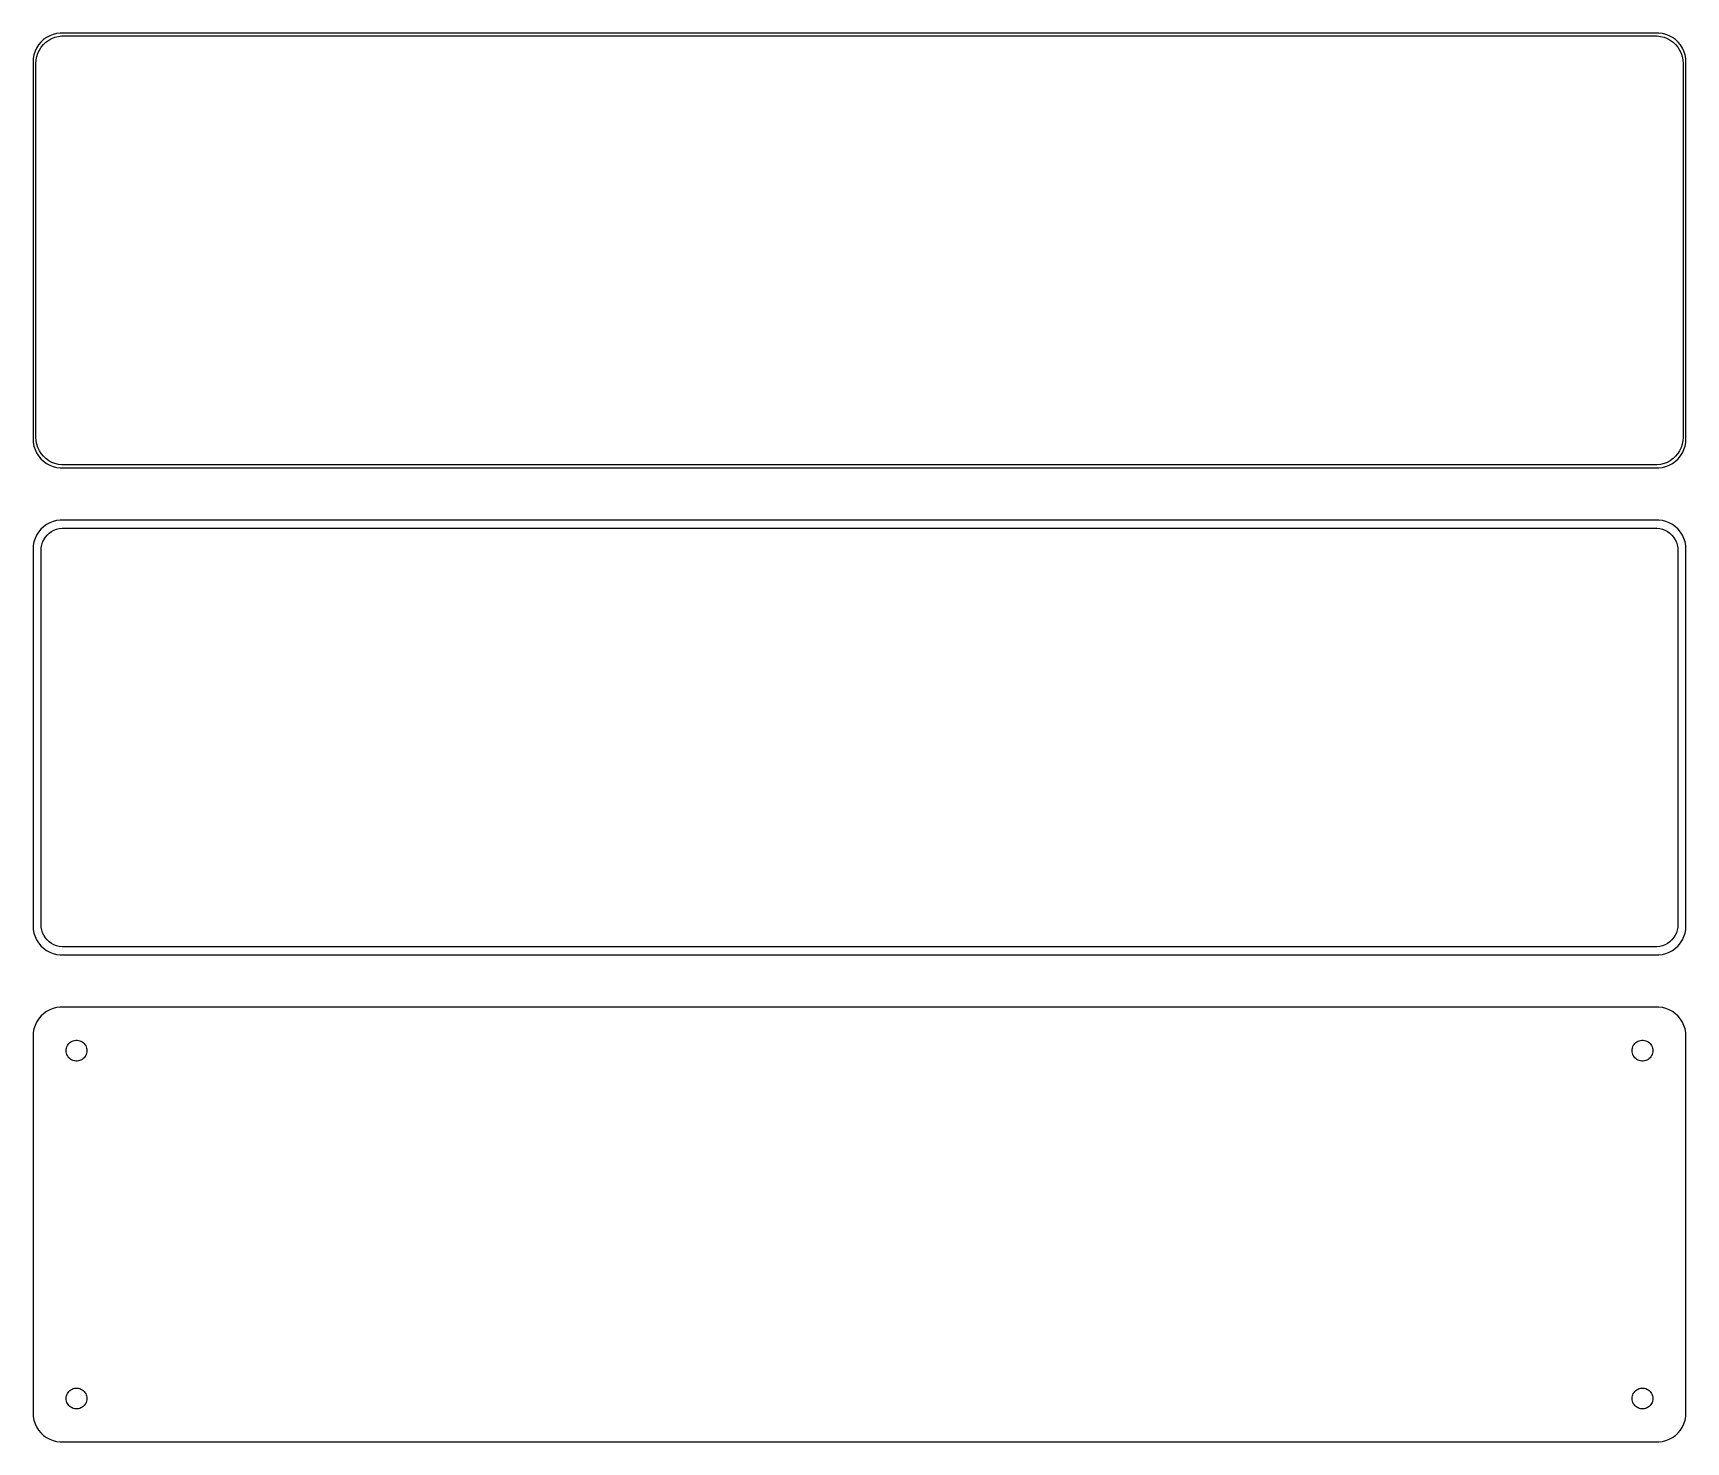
# Model space of a CAD drawing. Header units: metres. Extents: x -142 to 142, y 131 to 373.
import ezdxf

# ---------------------------------------------------------------- set-up
doc = ezdxf.new("R2010")
doc.units = ezdxf.units.M

msp = doc.modelspace()

# ---------------------------------------------------------------- linework, layer by layer
for p, q in [((-138.437, 373.411), (-139.045, 373.255)), ((-137.814, 373.49), (-138.437, 373.411)), ((137.814, 373.49), (-137.814, 373.49)), ((138.437, 373.411), (137.814, 373.49)), ((139.045, 373.255), (138.437, 373.411)), ((-141.882, 370.909), (-142.149, 370.341)), ((-141.545, 371.439), (-141.882, 370.909)), ((-141.666, 369.999), (-141.412, 370.538)), ((-141.145, 371.923), (-141.545, 371.439)), ((-141.412, 370.538), (-141.093, 371.042)), ((-140.687, 372.353), (-141.145, 371.923)), ((-141.093, 371.042), (-140.713, 371.502)), ((-140.713, 371.502), (-140.278, 371.91)), ((-140.179, 372.722), (-140.687, 372.353)), ((-140.278, 371.91), (-139.795, 372.261)), ((-139.629, 373.024), (-140.179, 372.722)), ((-139.795, 372.261), (-139.272, 372.548)), ((-139.045, 373.255), (-139.629, 373.024)), ((-139.272, 372.548), (-138.718, 372.768)), ((-138.718, 372.768), (-138.14, 372.916)), ((-138.14, 372.916), (-137.548, 372.991)), ((-137.548, 372.991), (137.548, 372.991)), ((137.548, 372.991), (138.14, 372.916)), ((138.14, 372.916), (138.718, 372.768)), ((138.718, 372.768), (139.272, 372.548)), ((139.629, 373.024), (139.045, 373.255)), ((139.272, 372.548), (139.795, 372.261)), ((140.179, 372.722), (139.629, 373.024)), ((139.795, 372.261), (140.278, 371.91)), ((140.687, 372.353), (140.179, 372.722)), ((140.278, 371.91), (140.713, 371.502)), ((141.145, 371.923), (140.687, 372.353)), ((140.713, 371.502), (141.093, 371.042)), ((141.093, 371.042), (141.412, 370.538)), ((141.545, 371.439), (141.145, 371.923)), ((141.412, 370.538), (141.666, 369.999)), ((141.882, 370.909), (141.545, 371.439)), ((142.149, 370.341), (141.882, 370.909)), ((-142.461, 369.127), (-142.5, 368.5)), ((-142.5, 368.5), (-142.5, 303.5)), ((-142.343, 369.743), (-142.461, 369.127)), ((-142.149, 370.341), (-142.343, 369.743)), ((-142, 368.25), (-141.963, 368.845)), ((-142, 303.75), (-142, 368.25)), ((-141.963, 368.845), (-141.851, 369.431)), ((-141.851, 369.431), (-141.666, 369.999)), ((141.666, 369.999), (141.851, 369.431)), ((141.851, 369.431), (141.963, 368.845)), ((141.963, 368.845), (142, 368.25)), ((142, 368.25), (142, 303.75)), ((142.343, 369.743), (142.149, 370.341)), ((142.461, 369.127), (142.343, 369.743)), ((142.5, 368.5), (142.461, 369.127)), ((142.5, 303.5), (142.5, 368.5)), ((-142.5, 303.5), (-142.461, 302.873)), ((-142.461, 302.873), (-142.343, 302.257)), ((-142.343, 302.257), (-142.149, 301.659)), ((-141.963, 303.155), (-142, 303.75)), ((-141.851, 302.569), (-141.963, 303.155)), ((-141.666, 302.001), (-141.851, 302.569)), ((141.851, 302.569), (141.666, 302.001)), ((141.963, 303.155), (141.851, 302.569)), ((142, 303.75), (141.963, 303.155)), ((142.149, 301.659), (142.343, 302.257)), ((142.343, 302.257), (142.461, 302.873)), ((142.461, 302.873), (142.5, 303.5)), ((-142.149, 301.659), (-141.882, 301.091)), ((-141.882, 301.091), (-141.545, 300.561)), ((-141.412, 301.462), (-141.666, 302.001)), ((-141.545, 300.561), (-141.145, 300.077)), ((-141.093, 300.958), (-141.412, 301.462)), ((-141.145, 300.077), (-140.687, 299.647)), ((-140.713, 300.498), (-141.093, 300.958)), ((-140.278, 300.09), (-140.713, 300.498)), ((-140.687, 299.647), (-140.179, 299.278)), ((-139.795, 299.739), (-140.278, 300.09)), ((-140.179, 299.278), (-139.629, 298.976)), ((-139.272, 299.452), (-139.795, 299.739)), ((-138.718, 299.232), (-139.272, 299.452)), ((139.272, 299.452), (138.718, 299.232)), ((139.795, 299.739), (139.272, 299.452)), ((139.629, 298.976), (140.179, 299.278)), ((140.278, 300.09), (139.795, 299.739)), ((140.179, 299.278), (140.687, 299.647)), ((140.713, 300.498), (140.278, 300.09)), ((140.687, 299.647), (141.145, 300.077)), ((141.093, 300.958), (140.713, 300.498)), ((141.412, 301.462), (141.093, 300.958)), ((141.145, 300.077), (141.545, 300.561)), ((141.666, 302.001), (141.412, 301.462)), ((141.545, 300.561), (141.882, 301.091)), ((141.882, 301.091), (142.149, 301.659)), ((-139.629, 298.976), (-139.045, 298.745)), ((-139.045, 298.745), (-138.437, 298.589)), ((-138.14, 299.084), (-138.718, 299.232)), ((-138.437, 298.589), (-137.814, 298.51)), ((-137.548, 299.009), (-138.14, 299.084)), ((-137.814, 298.51), (137.814, 298.51)), ((137.548, 299.009), (-137.548, 299.009)), ((138.14, 299.084), (137.548, 299.009)), ((137.814, 298.51), (138.437, 298.589)), ((138.718, 299.232), (138.14, 299.084)), ((138.437, 298.589), (139.045, 298.745)), ((139.045, 298.745), (139.629, 298.976)), ((-141.145, 287.923), (-141.545, 287.439)), ((-140.687, 288.353), (-141.145, 287.923)), ((-140.179, 288.722), (-140.687, 288.353)), ((-139.629, 289.024), (-140.179, 288.722)), ((-139.045, 289.255), (-139.629, 289.024)), ((-138.437, 289.411), (-139.045, 289.255)), ((-138.898, 287.751), (-138.446, 287.93)), ((-138.446, 287.93), (-137.975, 288.051)), ((-137.814, 289.49), (-138.437, 289.411)), ((-137.975, 288.051), (-137.493, 288.112)), ((137.814, 289.49), (-137.814, 289.49)), ((-137.493, 288.112), (137.493, 288.112)), ((137.493, 288.112), (137.975, 288.051)), ((138.437, 289.411), (137.814, 289.49)), ((137.975, 288.051), (138.446, 287.93)), ((139.045, 289.255), (138.437, 289.411)), ((138.446, 287.93), (138.898, 287.751)), ((139.629, 289.024), (139.045, 289.255)), ((140.179, 288.722), (139.629, 289.024)), ((140.687, 288.353), (140.179, 288.722)), ((141.145, 287.923), (140.687, 288.353)), ((141.545, 287.439), (141.145, 287.923)), ((-142.461, 285.127), (-142.5, 284.5)), ((-142.343, 285.743), (-142.461, 285.127)), ((-142.149, 286.341), (-142.343, 285.743)), ((-141.882, 286.909), (-142.149, 286.341)), ((-141.545, 287.439), (-141.882, 286.909)), ((-141.089, 284.735), (-140.998, 285.212)), ((-140.998, 285.212), (-140.848, 285.674)), ((-140.848, 285.674), (-140.641, 286.114)), ((-140.641, 286.114), (-140.38, 286.524)), ((-140.38, 286.524), (-140.071, 286.899)), ((-140.071, 286.899), (-139.716, 287.231)), ((-139.716, 287.231), (-139.323, 287.517)), ((-139.323, 287.517), (-138.898, 287.751)), ((138.898, 287.751), (139.323, 287.517)), ((139.323, 287.517), (139.716, 287.231)), ((139.716, 287.231), (140.071, 286.899)), ((140.071, 286.899), (140.38, 286.524)), ((140.38, 286.524), (140.641, 286.114)), ((140.641, 286.114), (140.848, 285.674)), ((140.848, 285.674), (140.998, 285.212)), ((140.998, 285.212), (141.089, 284.735)), ((141.882, 286.909), (141.545, 287.439)), ((142.149, 286.341), (141.882, 286.909)), ((142.343, 285.743), (142.149, 286.341)), ((142.461, 285.127), (142.343, 285.743)), ((142.5, 284.5), (142.461, 285.127)), ((-142.5, 284.5), (-142.5, 219.5)), ((-141.119, 284.25), (-141.089, 284.735)), ((-141.119, 219.75), (-141.119, 284.25)), ((141.089, 284.735), (141.119, 284.25)), ((141.119, 284.25), (141.119, 219.75)), ((142.5, 219.5), (142.5, 284.5)), ((-142.5, 219.5), (-142.461, 218.873)), ((-141.089, 219.265), (-141.119, 219.75)), ((141.119, 219.75), (141.089, 219.265)), ((142.461, 218.873), (142.5, 219.5)), ((-142.461, 218.873), (-142.343, 218.257)), ((-142.343, 218.257), (-142.149, 217.659)), ((-142.149, 217.659), (-141.882, 217.091)), ((-141.882, 217.091), (-141.545, 216.561)), ((-140.998, 218.788), (-141.089, 219.265)), ((-140.848, 218.326), (-140.998, 218.788)), ((-140.641, 217.886), (-140.848, 218.326)), ((-140.38, 217.476), (-140.641, 217.886)), ((-140.071, 217.101), (-140.38, 217.476)), ((-139.716, 216.769), (-140.071, 217.101)), ((-139.323, 216.483), (-139.716, 216.769)), ((139.716, 216.769), (139.323, 216.483)), ((140.071, 217.101), (139.716, 216.769)), ((140.38, 217.476), (140.071, 217.101)), ((140.641, 217.886), (140.38, 217.476)), ((140.848, 218.326), (140.641, 217.886)), ((140.998, 218.788), (140.848, 218.326)), ((141.089, 219.265), (140.998, 218.788)), ((141.545, 216.561), (141.882, 217.091)), ((141.882, 217.091), (142.149, 217.659)), ((142.149, 217.659), (142.343, 218.257)), ((142.343, 218.257), (142.461, 218.873)), ((-141.545, 216.561), (-141.145, 216.077)), ((-141.145, 216.077), (-140.687, 215.647)), ((-140.687, 215.647), (-140.179, 215.278)), ((-140.179, 215.278), (-139.629, 214.976)), ((-139.629, 214.976), (-139.045, 214.745)), ((-138.898, 216.249), (-139.323, 216.483)), ((-139.045, 214.745), (-138.437, 214.589)), ((-138.446, 216.07), (-138.898, 216.249)), ((-137.975, 215.949), (-138.446, 216.07)), ((-138.437, 214.589), (-137.814, 214.51)), ((-137.493, 215.888), (-137.975, 215.949)), ((-137.814, 214.51), (137.814, 214.51)), ((137.493, 215.888), (-137.493, 215.888)), ((137.975, 215.949), (137.493, 215.888)), ((137.814, 214.51), (138.437, 214.589)), ((138.446, 216.07), (137.975, 215.949)), ((138.437, 214.589), (139.045, 214.745)), ((138.898, 216.249), (138.446, 216.07)), ((139.323, 216.483), (138.898, 216.249)), ((139.045, 214.745), (139.629, 214.976)), ((139.629, 214.976), (140.179, 215.278)), ((140.179, 215.278), (140.687, 215.647)), ((140.687, 215.647), (141.145, 216.077)), ((141.145, 216.077), (141.545, 216.561)), ((-139.045, 205.255), (-139.629, 205.024)), ((-138.437, 205.411), (-139.045, 205.255)), ((-137.814, 205.49), (-138.437, 205.411)), ((137.814, 205.49), (-137.814, 205.49)), ((138.437, 205.411), (137.814, 205.49)), ((139.045, 205.255), (138.437, 205.411)), ((139.629, 205.024), (139.045, 205.255)), ((-141.882, 202.909), (-142.149, 202.341)), ((-141.545, 203.439), (-141.882, 202.909)), ((-141.145, 203.923), (-141.545, 203.439)), ((-140.687, 204.353), (-141.145, 203.923)), ((-140.179, 204.722), (-140.687, 204.353)), ((-139.629, 205.024), (-140.179, 204.722)), ((140.179, 204.722), (139.629, 205.024)), ((140.687, 204.353), (140.179, 204.722)), ((141.145, 203.923), (140.687, 204.353)), ((141.545, 203.439), (141.145, 203.923)), ((141.882, 202.909), (141.545, 203.439)), ((142.149, 202.341), (141.882, 202.909)), ((-142.461, 201.127), (-142.5, 200.5)), ((-142.5, 200.5), (-142.5, 135.5)), ((-142.343, 201.743), (-142.461, 201.127)), ((-142.149, 202.341), (-142.343, 201.743)), ((-136.147, 199.387), (-135.964, 199.52)), ((-135.964, 199.52), (-135.766, 199.629)), ((-135.766, 199.629), (-135.556, 199.712)), ((-135.556, 199.712), (-135.337, 199.768)), ((-135.337, 199.768), (-135.113, 199.796)), ((-135.113, 199.796), (-134.887, 199.796)), ((-134.887, 199.796), (-134.663, 199.768)), ((-134.663, 199.768), (-134.444, 199.712)), ((-134.444, 199.712), (-134.234, 199.629)), ((-134.234, 199.629), (-134.036, 199.52)), ((-134.036, 199.52), (-133.853, 199.387)), ((133.853, 199.387), (134.036, 199.52)), ((134.036, 199.52), (134.234, 199.629)), ((134.234, 199.629), (134.444, 199.712)), ((134.444, 199.712), (134.663, 199.768)), ((134.663, 199.768), (134.887, 199.796)), ((134.887, 199.796), (135.113, 199.796)), ((135.113, 199.796), (135.337, 199.768)), ((135.337, 199.768), (135.556, 199.712)), ((135.556, 199.712), (135.766, 199.629)), ((135.766, 199.629), (135.964, 199.52)), ((135.964, 199.52), (136.147, 199.387)), ((142.343, 201.743), (142.149, 202.341)), ((142.461, 201.127), (142.343, 201.743)), ((142.5, 200.5), (142.461, 201.127)), ((142.5, 135.5), (142.5, 200.5)), ((-136.8, 198), (-136.786, 198.226)), ((-136.786, 197.774), (-136.8, 198)), ((-136.786, 198.226), (-136.743, 198.448)), ((-136.743, 197.552), (-136.786, 197.774)), ((-136.743, 198.448), (-136.674, 198.663)), ((-136.674, 197.337), (-136.743, 197.552)), ((-136.674, 198.663), (-136.577, 198.867)), ((-136.577, 197.133), (-136.674, 197.337)), ((-136.577, 198.867), (-136.456, 199.058)), ((-136.456, 196.942), (-136.577, 197.133)), ((-136.456, 199.058), (-136.312, 199.232)), ((-136.312, 196.768), (-136.456, 196.942)), ((-136.312, 199.232), (-136.147, 199.387)), ((-136.147, 196.613), (-136.312, 196.768)), ((-133.853, 199.387), (-133.688, 199.232)), ((-133.688, 196.768), (-133.853, 196.613)), ((-133.688, 199.232), (-133.544, 199.058)), ((-133.544, 196.942), (-133.688, 196.768)), ((-133.544, 199.058), (-133.423, 198.867)), ((-133.423, 197.133), (-133.544, 196.942)), ((-133.423, 198.867), (-133.326, 198.663)), ((-133.326, 197.337), (-133.423, 197.133)), ((-133.326, 198.663), (-133.257, 198.448)), ((-133.257, 197.552), (-133.326, 197.337)), ((-133.257, 198.448), (-133.214, 198.226)), ((-133.214, 197.774), (-133.257, 197.552)), ((-133.214, 198.226), (-133.2, 198)), ((-133.2, 198), (-133.214, 197.774)), ((133.2, 198), (133.214, 198.226)), ((133.214, 197.774), (133.2, 198)), ((133.214, 198.226), (133.257, 198.448)), ((133.257, 197.552), (133.214, 197.774)), ((133.257, 198.448), (133.326, 198.663)), ((133.326, 197.337), (133.257, 197.552)), ((133.326, 198.663), (133.423, 198.867)), ((133.423, 197.133), (133.326, 197.337)), ((133.423, 198.867), (133.544, 199.058)), ((133.544, 196.942), (133.423, 197.133)), ((133.544, 199.058), (133.688, 199.232)), ((133.688, 196.768), (133.544, 196.942)), ((133.688, 199.232), (133.853, 199.387)), ((133.853, 196.613), (133.688, 196.768)), ((136.147, 199.387), (136.312, 199.232)), ((136.312, 196.768), (136.147, 196.613)), ((136.312, 199.232), (136.456, 199.058)), ((136.456, 196.942), (136.312, 196.768)), ((136.456, 199.058), (136.577, 198.867)), ((136.577, 197.133), (136.456, 196.942)), ((136.577, 198.867), (136.674, 198.663)), ((136.674, 197.337), (136.577, 197.133)), ((136.674, 198.663), (136.743, 198.448)), ((136.743, 197.552), (136.674, 197.337)), ((136.743, 198.448), (136.786, 198.226)), ((136.786, 197.774), (136.743, 197.552)), ((136.786, 198.226), (136.8, 198)), ((136.8, 198), (136.786, 197.774)), ((-135.964, 196.48), (-136.147, 196.613)), ((-135.766, 196.371), (-135.964, 196.48)), ((-135.556, 196.288), (-135.766, 196.371)), ((-135.337, 196.232), (-135.556, 196.288)), ((-135.113, 196.204), (-135.337, 196.232)), ((-134.887, 196.204), (-135.113, 196.204)), ((-134.663, 196.232), (-134.887, 196.204)), ((-134.444, 196.288), (-134.663, 196.232)), ((-134.234, 196.371), (-134.444, 196.288)), ((-134.036, 196.48), (-134.234, 196.371)), ((-133.853, 196.613), (-134.036, 196.48)), ((134.036, 196.48), (133.853, 196.613)), ((134.234, 196.371), (134.036, 196.48)), ((134.444, 196.288), (134.234, 196.371)), ((134.663, 196.232), (134.444, 196.288)), ((134.887, 196.204), (134.663, 196.232)), ((135.113, 196.204), (134.887, 196.204)), ((135.337, 196.232), (135.113, 196.204)), ((135.556, 196.288), (135.337, 196.232)), ((135.766, 196.371), (135.556, 196.288)), ((135.964, 196.48), (135.766, 196.371)), ((136.147, 196.613), (135.964, 196.48)), ((-135.766, 139.629), (-135.556, 139.712)), ((-135.556, 139.712), (-135.337, 139.768)), ((-135.337, 139.768), (-135.113, 139.796)), ((-135.113, 139.796), (-134.887, 139.796)), ((-134.887, 139.796), (-134.663, 139.768)), ((-134.663, 139.768), (-134.444, 139.712)), ((-134.444, 139.712), (-134.234, 139.629)), ((134.234, 139.629), (134.444, 139.712)), ((134.444, 139.712), (134.663, 139.768)), ((134.663, 139.768), (134.887, 139.796)), ((134.887, 139.796), (135.113, 139.796)), ((135.113, 139.796), (135.337, 139.768)), ((135.337, 139.768), (135.556, 139.712)), ((135.556, 139.712), (135.766, 139.629)), ((-136.8, 138), (-136.786, 138.226)), ((-136.786, 137.774), (-136.8, 138)), ((-136.786, 138.226), (-136.743, 138.448)), ((-136.743, 137.552), (-136.786, 137.774)), ((-136.743, 138.448), (-136.674, 138.663)), ((-136.674, 137.337), (-136.743, 137.552)), ((-136.674, 138.663), (-136.577, 138.867)), ((-136.577, 137.133), (-136.674, 137.337)), ((-136.577, 138.867), (-136.456, 139.058)), ((-136.456, 136.942), (-136.577, 137.133)), ((-136.456, 139.058), (-136.312, 139.232)), ((-136.312, 136.768), (-136.456, 136.942)), ((-136.312, 139.232), (-136.147, 139.387)), ((-136.147, 139.387), (-135.964, 139.52)), ((-135.964, 139.52), (-135.766, 139.629)), ((-134.234, 139.629), (-134.036, 139.52)), ((-134.036, 139.52), (-133.853, 139.387)), ((-133.853, 139.387), (-133.688, 139.232)), ((-133.688, 139.232), (-133.544, 139.058)), ((-133.544, 136.942), (-133.688, 136.768)), ((-133.544, 139.058), (-133.423, 138.867)), ((-133.423, 137.133), (-133.544, 136.942)), ((-133.423, 138.867), (-133.326, 138.663)), ((-133.326, 137.337), (-133.423, 137.133)), ((-133.326, 138.663), (-133.257, 138.448)), ((-133.257, 137.552), (-133.326, 137.337)), ((-133.257, 138.448), (-133.214, 138.226)), ((-133.214, 137.774), (-133.257, 137.552)), ((-133.214, 138.226), (-133.2, 138)), ((-133.2, 138), (-133.214, 137.774)), ((133.2, 138), (133.214, 138.226)), ((133.214, 137.774), (133.2, 138)), ((133.214, 138.226), (133.257, 138.448)), ((133.257, 137.552), (133.214, 137.774)), ((133.257, 138.448), (133.326, 138.663)), ((133.326, 137.337), (133.257, 137.552)), ((133.326, 138.663), (133.423, 138.867)), ((133.423, 137.133), (133.326, 137.337)), ((133.423, 138.867), (133.544, 139.058)), ((133.544, 136.942), (133.423, 137.133)), ((133.544, 139.058), (133.688, 139.232)), ((133.688, 136.768), (133.544, 136.942)), ((133.688, 139.232), (133.853, 139.387)), ((133.853, 139.387), (134.036, 139.52)), ((134.036, 139.52), (134.234, 139.629)), ((135.766, 139.629), (135.964, 139.52)), ((135.964, 139.52), (136.147, 139.387)), ((136.147, 139.387), (136.312, 139.232)), ((136.312, 139.232), (136.456, 139.058)), ((136.456, 136.942), (136.312, 136.768)), ((136.456, 139.058), (136.577, 138.867)), ((136.577, 137.133), (136.456, 136.942)), ((136.577, 138.867), (136.674, 138.663)), ((136.674, 137.337), (136.577, 137.133)), ((136.674, 138.663), (136.743, 138.448)), ((136.743, 137.552), (136.674, 137.337)), ((136.743, 138.448), (136.786, 138.226)), ((136.786, 137.774), (136.743, 137.552)), ((136.786, 138.226), (136.8, 138)), ((136.8, 138), (136.786, 137.774)), ((-142.5, 135.5), (-142.461, 134.873)), ((-142.461, 134.873), (-142.343, 134.257)), ((-142.343, 134.257), (-142.149, 133.659)), ((-136.147, 136.613), (-136.312, 136.768)), ((-135.964, 136.48), (-136.147, 136.613)), ((-135.766, 136.371), (-135.964, 136.48)), ((-135.556, 136.288), (-135.766, 136.371)), ((-135.337, 136.232), (-135.556, 136.288)), ((-135.113, 136.204), (-135.337, 136.232)), ((-134.887, 136.204), (-135.113, 136.204)), ((-134.663, 136.232), (-134.887, 136.204)), ((-134.444, 136.288), (-134.663, 136.232)), ((-134.234, 136.371), (-134.444, 136.288)), ((-134.036, 136.48), (-134.234, 136.371)), ((-133.853, 136.613), (-134.036, 136.48)), ((-133.688, 136.768), (-133.853, 136.613)), ((133.853, 136.613), (133.688, 136.768)), ((134.036, 136.48), (133.853, 136.613)), ((134.234, 136.371), (134.036, 136.48)), ((134.444, 136.288), (134.234, 136.371)), ((134.663, 136.232), (134.444, 136.288)), ((134.887, 136.204), (134.663, 136.232)), ((135.113, 136.204), (134.887, 136.204)), ((135.337, 136.232), (135.113, 136.204)), ((135.556, 136.288), (135.337, 136.232)), ((135.766, 136.371), (135.556, 136.288)), ((135.964, 136.48), (135.766, 136.371)), ((136.147, 136.613), (135.964, 136.48)), ((136.312, 136.768), (136.147, 136.613)), ((142.149, 133.659), (142.343, 134.257)), ((142.343, 134.257), (142.461, 134.873)), ((142.461, 134.873), (142.5, 135.5)), ((-142.149, 133.659), (-141.882, 133.091)), ((-141.882, 133.091), (-141.545, 132.561)), ((-141.545, 132.561), (-141.145, 132.077)), ((-141.145, 132.077), (-140.687, 131.647)), ((-140.687, 131.647), (-140.179, 131.278)), ((-140.179, 131.278), (-139.629, 130.976)), ((139.629, 130.976), (140.179, 131.278)), ((140.179, 131.278), (140.687, 131.647)), ((140.687, 131.647), (141.145, 132.077)), ((141.145, 132.077), (141.545, 132.561)), ((141.545, 132.561), (141.882, 133.091)), ((141.882, 133.091), (142.149, 133.659)), ((-139.629, 130.976), (-139.045, 130.745)), ((-139.045, 130.745), (-138.437, 130.589)), ((-138.437, 130.589), (-137.814, 130.51)), ((-137.814, 130.51), (137.814, 130.51)), ((137.814, 130.51), (138.437, 130.589)), ((138.437, 130.589), (139.045, 130.745)), ((139.045, 130.745), (139.629, 130.976))]:
    msp.add_line(p, q)

doc.saveas('drawing.dxf')
